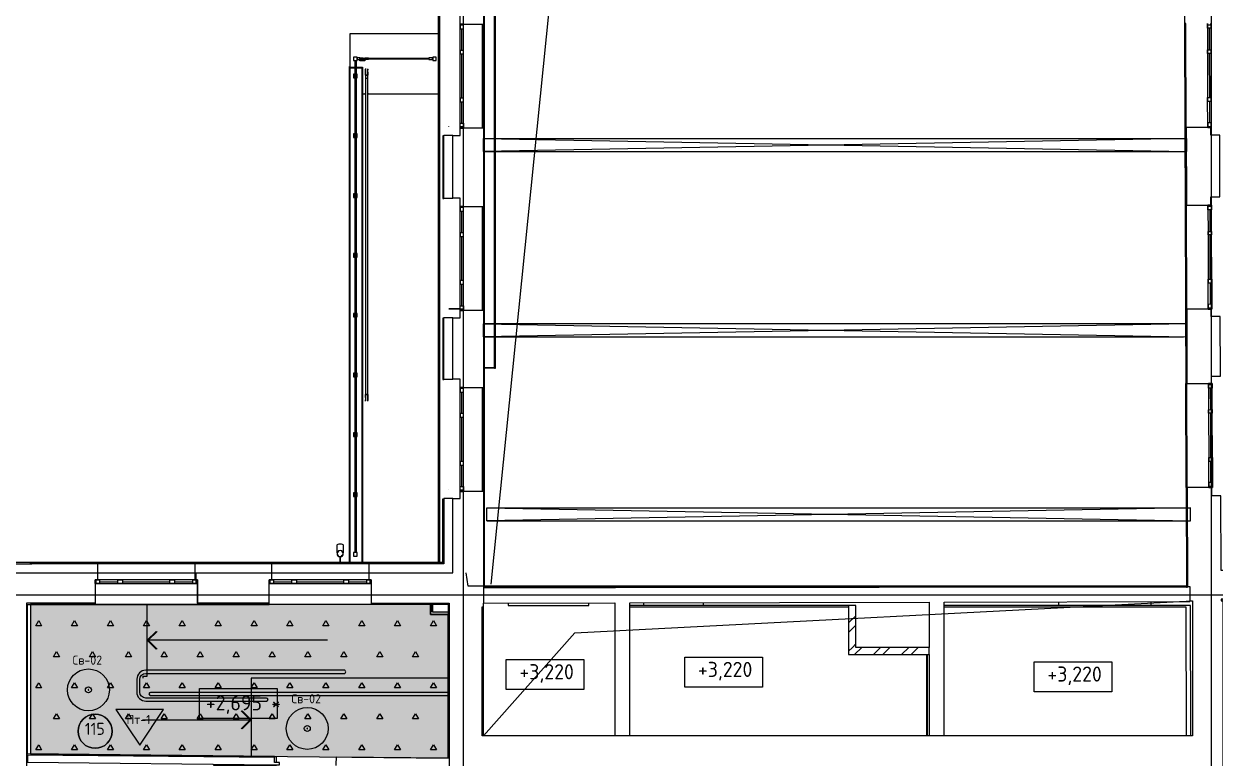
# Model space of a CAD drawing. Header units: millimetres. Extents: x -13069 to 207500, y -71366 to 56785.
# Drawn here: x 129679 to 149590, y 19489 to 31770 of the extents above; entities that cross this region are included whole.
import ezdxf

# ---------------------------------------------------------------- set-up
doc = ezdxf.new("R2010")
doc.units = ezdxf.units.MM
for name, color, linetype, true_color in [('PDF _зоны-номер помещения', 7, 'Continuous', 0xffffff), ('PDF _Ригели', 7, 'Continuous', 0x959595), ('PDF _светильники', 7, 'Continuous', 0xffffff)]:
    doc.layers.add(name, color=color, linetype=linetype, true_color=true_color)
for name, color, linetype in [('PDF _Подложка без мебели', 7, 'Continuous'), ('PDF _Потолки - марка', 7, 'Continuous'), ('PDF _Текст', 7, 'Continuous')]:
    doc.layers.add(name, color=color, linetype=linetype)
doc.layers.add('PDF _Потолки', color=7, linetype='Continuous', lineweight=5, true_color=0x535353)
doc.styles.add('PDF GOST Common', font='GOST_Common.ttf')

msp = doc.modelspace()

# ---------------------------------------------------------------- hatches: boundary and pattern name
at = {"layer": 'PDF _Потолки', "true_color": 0xffffff, "transparency": 33554559}
msp.add_hatch(color=7, dxfattribs=at).paths.add_polyline_path([(129792.021, 22060.943), (136474.421, 22060.943), (136474.421, 21891.442), (136769.422, 21891.442), (136769.422, 19489.541), (129792.021, 19560.842)])

# ---------------------------------------------------------------- linework, layer by layer
at = {"layer": 'PDF _зоны-номер помещения', "color": 7, "lineweight": 13}
msp.add_lwpolyline([(130870.222, 20225.143, 0.414185518), (130585.023, 19939.941, 0.414183634), (130870.222, 19654.742, 0.414183707), (131155.421, 19939.941, 0.41418559)], format="xyb", close=True, dxfattribs=at)
at = {"layer": 'PDF _зоны-номер помещения', "color": 7, "lineweight": 0}
msp.add_circle((130870.229, 19939.997), 285.192, dxfattribs=at)
at = {"layer": 'PDF _Подложка без мебели', "lineweight": 18}
for points in [[(137026.622, -7031.659, -0.414193125), (137426.622, -7431.659, -0.414187406), (137026.622, -7831.659, -0.4141845), (136626.622, -7431.659, -0.414190219), (137026.622, -7031.659), (137026.622, 46201.342)], [(149526.622, -7031.659, -0.414190219), (149926.622, -7431.659, -0.4141845), (149526.622, -7831.659, -0.4141845), (149126.622, -7431.659, -0.414190219), (149526.622, -7031.659), (149526.622, 46201.342)], [(107330.522, 22223.342, -0.414188812), (106930.522, 21823.342, -0.414281909), (106530.522, 22223.342, -0.414279097), (106930.522, 22623.342, -0.414186), (107330.522, 22223.342), (174981.919, 22223.342)], [(136769.422, 20589.343), (131793.922, 20589.343, 0.414), (131768.922, 20564.343, 0.4140015), (131793.922, 20539.343), (136769.422, 20539.343)]]:
    msp.add_lwpolyline(points, format="xyb", dxfattribs=at)
for points in [[(137379.423, 26021.643), (137546.522, 26021.643), (137546.522, 44589.642), (137558.522, 44589.642), (137558.522, 26004.641), (137546.522, 26004.641), (137546.522, 26009.643), (137379.423, 26009.643)], [(136969.422, 31765.942), (137029.423, 31765.942), (137359.422, 31765.942), (137379.423, 31765.942), (137379.423, 33085.942), (137379.423, 34825.942)], [(137359.422, 33085.942), (137359.422, 31765.942), (137359.422, 30025.942), (137029.423, 30025.942), (137029.423, 30105.941), (137029.423, 30465.942), (137029.423, 30525.942), (137029.423, 31265.942), (137029.423, 31325.942), (137029.423, 31685.943), (137029.423, 31765.942), (136969.422, 31765.942), (136969.422, 31904.843)], [(149094.12, 33079.542), (149074.119, 33079.542), (149078.422, 31773.843), (149084.324, 29973.843)], [(136609.422, 22760.943), (136609.422, 32400.143)], [(136629.423, 22760.943), (136629.423, 32400.242)], [(137359.523, 26975.942), (137359.422, 26975.942), (137029.423, 26975.942), (137029.423, 27055.941), (137029.423, 27415.942), (137029.423, 27475.942), (137029.423, 28215.942), (137029.423, 28275.942), (137029.423, 28635.943), (137029.423, 28715.942), (136969.422, 28715.942), (136969.422, 28855.041), (136849.421, 28855.041), (136849.421, 29904.843), (136969.422, 29904.843), (136969.422, 30025.244), (136969.422, 30025.942), (136969.422, 30105.941), (136969.422, 30465.942), (136969.422, 30525.942), (136969.422, 30465.942), (137029.423, 30465.942), (137029.423, 30525.942), (136969.422, 30525.942), (136969.422, 31265.942), (136969.422, 31325.942), (136969.422, 31265.942), (137029.423, 31265.942), (137029.423, 31325.942), (136969.422, 31325.942), (136969.422, 31685.943), (136969.422, 31765.942), (136969.422, 31685.943), (137029.423, 31685.943), (137029.423, 31765.942)], [(136969.422, 28715.942), (137029.423, 28715.942), (137359.422, 28715.942), (137379.423, 28715.942), (137379.423, 30025.942), (137379.423, 31765.942)], [(137029.423, 31745.942), (136969.422, 31745.942)], [(136999.421, 31325.942), (136999.421, 31685.943)], [(137339.421, 31765.942), (137339.421, 30025.942), (137339.421, 30025.244)], [(149114.122, 26996.942), (149108.421, 28737.744), (149104.319, 29973.944), (149098.423, 31773.942), (149078.422, 31773.843)], [(149460.624, 31775.143), (149460.82, 31695.143), (149462.022, 31335.144), (149462.12, 31275.143), (149464.421, 30535.144), (149464.622, 30475.143), (149464.421, 30535.144), (149524.424, 30535.342), (149522.123, 31275.341), (149462.12, 31275.143), (149462.022, 31335.144), (149522.02, 31335.342), (149522.123, 31275.341), (149522.02, 31335.342), (149520.823, 31695.342), (149520.622, 31775.343), (149520.823, 31695.342), (149460.82, 31695.143), (149460.624, 31775.143)], [(149460.722, 31755.142), (149520.719, 31755.342)], [(149490.824, 31695.242), (149492.021, 31335.241)], [(136609.422, 31600.942), (135129.423, 31600.942), (135129.423, 31055.941)], [(136999.421, 30525.942), (136999.421, 31265.942)], [(149492.124, 31275.244), (149494.419, 30535.241)], [(135376.921, 31172.042), (135376.921, 31202.041), (135436.921, 31202.041), (135436.921, 31172.042), (135376.921, 31172.042), (135376.921, 31148.944), (135291.923, 31148.944), (135291.923, 31172.042), (135291.923, 31202.041), (135351.921, 31202.041), (135351.921, 31172.042), (135291.923, 31172.042), (135291.923, 31202.041), (135249.421, 31202.041), (135249.421, 31172.042), (135291.923, 31172.042)], [(135351.921, 31172.241), (135376.921, 31172.241)], [(135119.422, 22760.943), (135119.422, 31055.941), (135129.423, 31055.941), (135129.423, 22760.943)], [(135129.423, 31045.941), (135217.823, 31045.941)], [(135129.423, 31035.943), (135217.823, 31035.943)], [(135217.823, 30928.243), (135189.421, 30928.243), (135189.421, 30868.243), (135217.823, 30868.243)], [(135233.821, 31045.941), (135339.421, 31045.941), (135339.421, 22760.943)], [(135233.821, 31035.943), (135329.423, 31035.943), (135329.423, 22760.943)], [(135233.821, 30868.243), (135249.421, 30868.243), (135249.421, 30928.243), (135233.821, 30928.243)], [(135329.423, 31035.943), (135339.421, 31035.943)], [(135391.722, 31020.141), (135391.322, 31019.442), (135391.023, 31018.643), (135390.721, 31017.941), (135390.422, 31017.141), (135390.223, 31016.442), (135390.022, 31015.643), (135389.82, 31014.843), (135389.723, 31014.044), (135389.622, 31013.241), (135389.521, 31012.542), (135389.421, 31011.743), (135389.421, 31010.943), (135389.421, 31010.842), (135389.421, 31010.543), (135389.421, 31010.144), (135389.421, 31009.643), (135389.421, 31008.941), (135389.421, 31008.041), (135389.421, 31007.043), (135389.421, 31005.844), (135389.421, 31004.443), (135389.421, 31003.042), (135389.421, 31001.342), (135389.421, 30999.642), (135389.421, 30997.644), (135389.421, 30995.642), (135389.421, 30993.441), (135389.421, 30991.143), (135389.421, 30988.641), (135389.421, 30986.041), (135389.421, 30983.343), (135389.421, 30980.541), (135389.421, 30977.642), (135389.421, 30974.642), (135389.421, 30971.441), (135389.421, 30968.243), (135389.421, 30964.941), (135389.421, 30961.541), (135389.421, 30958.041), (135389.421, 30954.443), (135389.421, 30950.842), (135389.421, 30947.143), (135389.421, 30943.344), (135389.421, 30939.541), (135389.421, 30935.742), (135389.421, 30931.842), (135389.421, 30927.941), (135389.421, 30923.944), (135389.421, 30919.943), (135389.421, 30915.942), (135389.421, 30911.941), (135389.421, 30910.943), (135389.421, 30860.943), (135389.421, 30612.942), (135389.421, 30611.743), (135389.421, 30610.543), (135389.421, 30609.341), (135389.421, 30608.142), (135389.421, 30606.942), (135389.421, 30605.743), (135389.421, 30606.942), (135389.421, 30608.142), (135389.421, 30609.341), (135389.421, 30610.543), (135389.421, 30611.743), (135389.421, 30612.942), (135389.421, 30599.243), (135389.421, 30600.143), (135389.421, 30601.242), (135389.421, 30602.343), (135389.421, 30603.442), (135389.421, 30604.641), (135389.421, 30605.743)], [(135427.223, 25461.642), (135427.522, 25462.341), (135427.821, 25463.143), (135428.123, 25463.842), (135428.422, 25464.642), (135428.62, 25465.341), (135428.822, 25466.143), (135429.023, 25466.943), (135429.222, 25467.742), (135429.322, 25468.542), (135429.423, 25469.342), (135429.423, 25470.141), (135429.423, 25470.941), (135429.423, 25471.243), (135429.423, 25471.643), (135429.423, 25472.143), (135429.423, 25472.842), (135429.423, 25473.742), (135429.423, 25474.743), (135429.423, 25475.942), (135429.423, 25477.343), (135429.423, 25478.741), (135429.423, 25480.441), (135429.423, 25482.241), (135429.423, 25484.143), (135429.423, 25486.141), (135429.423, 25488.342), (135429.423, 25490.643), (135429.423, 25493.142), (135429.423, 25495.742), (135429.423, 25498.443), (135429.423, 25501.242), (135429.423, 25504.141), (135429.423, 25507.144), (135429.423, 25510.342), (135429.423, 25513.543), (135429.423, 25516.842), (135429.423, 25520.242), (135429.423, 25523.742), (135429.423, 25527.343), (135429.423, 25530.941), (135429.423, 25534.643), (135429.423, 25538.442), (135429.423, 25542.242), (135429.423, 25546.041), (135429.423, 25549.941), (135429.423, 25553.942), (135429.423, 25557.842), (135429.423, 25561.843), (135429.423, 25565.841), (135429.423, 25569.842), (135429.423, 25570.941), (135429.423, 25608.843), (135429.423, 25611.041), (135429.423, 25613.842), (135429.423, 25616.641), (135429.423, 25619.442), (135429.423, 25622.241), (135429.423, 25624.941), (135429.423, 25627.642), (135429.423, 25630.343), (135429.423, 25632.943), (135429.423, 25635.641), (135429.423, 25638.143), (135429.423, 25640.643), (135429.423, 30599.243), (135429.423, 30600.341), (135429.423, 30601.443), (135429.423, 30602.542), (135429.423, 30603.741), (135429.423, 30604.843), (135429.423, 30606.042), (135429.423, 30607.241), (135429.423, 30608.343), (135429.423, 30609.542), (135429.423, 30610.742), (135429.423, 30611.941), (135429.423, 30612.942), (135429.423, 30910.943), (135389.421, 30910.943), (135389.421, 30914.941), (135389.421, 30918.841), (135389.421, 30922.842), (135389.421, 30926.843), (135389.421, 30930.743), (135389.421, 30934.643), (135389.421, 30938.543), (135389.421, 30942.343), (135389.421, 30946.142), (135389.421, 30949.841), (135389.421, 30953.442), (135389.421, 30957.043), (135389.421, 30960.543), (135389.421, 30964.044), (135389.421, 30967.343), (135389.421, 30970.642), (135389.421, 30973.742), (135389.421, 30976.843), (135389.421, 30979.742), (135389.421, 30982.641), (135389.421, 30985.342), (135389.421, 30987.942), (135389.421, 30990.441), (135389.421, 30992.843), (135389.421, 30995.043), (135389.421, 30997.143), (135389.421, 30999.142), (135389.421, 31000.942), (135389.421, 31002.542), (135389.421, 31004.141), (135389.421, 31005.441), (135389.421, 31006.741), (135389.421, 31007.742), (135389.421, 31008.642), (135389.421, 31009.442), (135389.421, 31010.043), (135389.421, 31010.443), (135389.421, 31010.742), (135389.421, 31010.842)], [(135389.421, 30910.943), (135389.421, 30920.941), (135389.421, 30910.943), (135389.421, 30612.942), (135389.421, 30590.243), (135389.421, 25631.643), (135389.421, 25608.843), (135389.421, 25570.941), (135429.423, 25570.941), (135429.423, 25566.943), (135429.423, 25562.942), (135429.423, 25558.941), (135429.423, 25554.943), (135429.423, 25551.043), (135429.423, 25547.143), (135429.423, 25543.243), (135429.423, 25539.443), (135429.423, 25535.641), (135429.423, 25531.942), (135429.423, 25528.341), (135429.423, 25524.743), (135429.423, 25521.243), (135429.423, 25517.742), (135429.423, 25514.443), (135429.423, 25511.141), (135429.423, 25508.041), (135429.423, 25504.943), (135429.423, 25502.041), (135429.423, 25499.142), (135429.423, 25496.441), (135429.423, 25493.841), (135429.423, 25491.342), (135429.423, 25488.943), (135429.423, 25486.743), (135429.423, 25484.643), (135429.423, 25482.742), (135429.423, 25480.844), (135429.423, 25479.241), (135429.423, 25477.743), (135429.423, 25476.342), (135429.423, 25475.143), (135429.423, 25474.041), (135429.423, 25473.141), (135429.423, 25472.341), (135429.423, 25471.743), (135429.423, 25471.343), (135429.423, 25471.041), (135429.423, 25470.941)], [(135427.421, 31019.644), (135427.821, 31018.841), (135428.123, 31018.142), (135428.321, 31017.443), (135428.62, 31016.641)], [(135429.423, 25570.941), (135429.423, 25560.943), (135429.423, 25570.941), (135429.423, 25608.843), (135429.423, 25631.643), (135429.423, 30590.243), (135429.423, 30612.942), (135429.423, 30860.943), (135429.423, 30910.943), (135429.423, 30914.941), (135429.423, 30918.841), (135429.423, 30922.842), (135429.423, 30926.843), (135429.423, 30930.743), (135429.423, 30934.643), (135429.423, 30938.543), (135429.423, 30942.343), (135429.423, 30946.142), (135429.423, 30949.841), (135429.423, 30953.442), (135429.423, 30957.043), (135429.423, 30960.543), (135429.423, 30964.044), (135429.423, 30967.343), (135429.423, 30970.642), (135429.423, 30973.742), (135429.423, 30976.843), (135429.423, 30979.742), (135429.423, 30982.641), (135429.423, 30985.342), (135429.423, 30987.942), (135429.423, 30990.441), (135429.423, 30992.843), (135429.423, 30995.043), (135429.423, 30997.143), (135429.423, 30999.142), (135429.423, 31000.942), (135429.423, 31002.542), (135429.423, 31004.141), (135429.423, 31005.441), (135429.423, 31006.741), (135429.423, 31007.742), (135429.423, 31008.642), (135429.423, 31009.442), (135429.423, 31010.043), (135429.423, 31010.443), (135429.423, 31010.742), (135429.423, 31010.842), (135429.423, 31010.943), (135429.423, 31011.141), (135429.423, 31011.941), (135429.322, 31012.744), (135429.222, 31013.543), (135429.121, 31014.343)], [(135429.423, 31010.842), (135429.423, 31010.543), (135429.423, 31010.144), (135429.423, 31009.643), (135429.423, 31008.941), (135429.423, 31008.041), (135429.423, 31007.043), (135429.423, 31005.844), (135429.423, 31004.443), (135429.423, 31003.042), (135429.423, 31001.342), (135429.423, 30999.642), (135429.423, 30998.342)], [(135429.423, 30959.542), (135429.423, 30958.041), (135429.423, 30954.443), (135429.423, 30950.842), (135429.423, 30947.143), (135429.423, 30943.344), (135429.423, 30939.541), (135429.423, 30935.742), (135429.423, 30931.842), (135429.423, 30927.941), (135429.423, 30923.944), (135429.423, 30919.943), (135429.423, 30915.942), (135429.423, 30911.941)], [(135401.921, 25620.941), (135394.422, 25620.941), (135394.422, 30600.942), (135394.422, 30860.943), (135424.421, 30860.943), (135424.421, 30600.942), (135424.421, 25620.941), (135416.722, 25620.941)], [(135339.421, 30600.942), (135389.82, 30600.942)], [(135389.421, 30603.442), (135389.421, 30602.343), (135389.421, 30601.242), (135389.421, 30600.143), (135389.421, 30599.243), (135389.421, 25640.643), (135389.421, 25638.742), (135389.421, 25636.141), (135389.421, 25633.541), (135389.421, 25630.941), (135389.421, 25628.243), (135389.421, 25625.543), (135389.421, 25622.842), (135389.421, 25620.043), (135389.421, 25617.242), (135389.421, 25614.443), (135389.421, 25611.642), (135389.421, 25608.843), (135389.421, 25570.941), (135389.421, 25566.943), (135389.421, 25562.942), (135389.421, 25558.941), (135389.421, 25554.943), (135389.421, 25551.043), (135389.421, 25547.143), (135389.421, 25543.243), (135389.421, 25539.443), (135389.421, 25535.641), (135389.421, 25531.942), (135389.421, 25528.341), (135389.421, 25524.743), (135389.421, 25521.243), (135389.421, 25517.742), (135389.421, 25514.443), (135389.421, 25511.141), (135389.421, 25508.041), (135389.421, 25504.943), (135389.421, 25502.041), (135389.421, 25499.142), (135389.421, 25496.441), (135389.421, 25493.841), (135389.421, 25491.342), (135389.421, 25488.943), (135389.421, 25486.743), (135389.421, 25484.643), (135389.421, 25482.742), (135389.421, 25480.844), (135389.421, 25479.241), (135389.421, 25477.743), (135389.421, 25476.342), (135389.421, 25475.143), (135389.421, 25474.041), (135389.421, 25473.141), (135389.421, 25472.341), (135389.421, 25471.743), (135389.421, 25471.343), (135389.421, 25471.041), (135389.421, 25470.941), (135389.421, 25470.642), (135389.421, 25469.842), (135389.521, 25469.042), (135389.622, 25468.243), (135389.723, 25467.541)], [(135429.023, 30600.942), (136609.422, 30600.942)], [(135429.423, 30606.042), (135429.423, 30607.241), (135429.423, 30608.343), (135429.423, 30609.542), (135429.423, 30610.742), (135429.423, 30611.941), (135429.423, 30612.942), (135429.423, 30599.243), (135429.423, 30600.341), (135429.423, 30601.443), (135429.423, 30602.542), (135429.423, 30603.741)], [(136999.421, 30105.941), (136999.421, 30465.942)], [(149494.621, 30475.244), (149495.719, 30115.243)], [(149466.02, 30035.144), (149526.023, 30035.342), (149525.724, 30115.341), (149526.023, 30035.342), (149466.02, 30035.144), (149106.022, 30034.042), (149110.02, 28737.744), (149470.024, 28738.943), (149470.323, 28658.941), (149471.421, 28298.944), (149471.623, 28238.943), (149473.82, 27498.944), (149474.021, 27438.943), (149473.82, 27498.944), (149533.824, 27499.142), (149531.62, 28239.141), (149471.623, 28238.943), (149471.421, 28298.944), (149531.419, 28299.142), (149531.62, 28239.141), (149531.419, 28299.142), (149530.32, 28659.143), (149530.021, 28739.141), (149530.32, 28659.143), (149470.323, 28658.941), (149470.024, 28738.943), (149530.021, 28739.141), (149470.024, 28738.943)], [(135217.823, 29928.243), (135189.421, 29928.243), (135189.421, 29868.243), (135217.823, 29868.243)], [(135233.821, 29868.243), (135249.421, 29868.243), (135249.421, 29928.243), (135233.821, 29928.243)], [(136849.421, 29904.843), (136699.421, 29904.843), (136699.421, 29898.944)], [(136779.423, 30055.242), (136779.423, 30055.941)], [(137029.423, 30045.941), (136969.422, 30045.941)], [(136969.422, 30025.942), (137029.423, 30025.942)], [(137359.523, 30025.942), (137359.422, 30025.942), (137359.422, 28715.942), (137359.422, 26975.942), (137359.422, 25690.942), (137359.422, 23950.942), (137359.422, 22080.941), (137359.422, 22080.743)], [(137379.423, 30025.942), (137359.422, 30025.942)], [(149084.123, 30033.941), (149104.124, 30034.042), (149104.319, 29973.944), (149084.324, 29973.843), (149088.42, 28737.744), (149108.421, 28737.744)], [(149465.922, 30055.142), (149525.92, 30055.343)], [(149520.024, 28739.044), (149519.621, 28874.041), (149669.621, 28874.542), (149666.423, 29905.743), (149516.423, 29905.343), (149516.02, 30035.342)], [(135217.823, 28928.243), (135189.421, 28928.243), (135189.421, 28868.243), (135217.823, 28868.243)], [(135233.821, 28868.243), (135249.421, 28868.243), (135249.421, 28928.243), (135233.821, 28928.243)], [(136699.421, 28855.041), (136849.421, 28855.041)], [(137379.423, 23950.942), (137359.422, 23950.942), (137029.423, 23950.942), (137029.423, 24030.941), (137029.423, 24390.942), (137029.423, 24450.942), (137029.423, 25190.942), (137029.423, 25250.942), (137029.423, 25610.943), (137029.423, 25690.942), (136969.422, 25690.942), (136969.422, 25829.943), (136849.421, 25829.943), (136849.421, 26855.041), (136969.422, 26855.041), (136969.422, 26975.244), (136969.422, 26975.942), (136969.422, 27055.941), (136969.422, 27415.942), (136969.422, 27475.942), (136969.422, 27415.942), (137029.423, 27415.942), (137029.423, 27475.942), (136969.422, 27475.942), (136969.422, 28215.942), (136969.422, 28275.942), (136969.422, 28215.942), (137029.423, 28215.942), (137029.423, 28275.942), (136969.422, 28275.942), (136969.422, 28635.943), (136969.422, 28715.942), (136969.422, 28635.943), (137029.423, 28635.943), (137029.423, 28715.942)], [(136969.422, 25690.942), (137029.423, 25690.942), (137359.422, 25690.942), (137379.423, 25690.942), (137379.423, 26975.942), (137379.423, 28715.942)], [(137029.423, 28695.941), (136969.422, 28695.941)], [(137339.421, 28715.942), (137339.421, 26975.942), (137339.421, 26975.244)], [(149088.42, 28737.744), (149094.12, 26997.741), (149098.222, 25756.341), (149118.223, 25756.341)], [(149470.121, 28718.942), (149530.119, 28719.143)], [(136999.421, 28275.942), (136999.421, 28635.943)], [(149500.322, 28659.042), (149501.42, 28299.041)], [(136999.421, 27475.942), (136999.421, 28215.942)], [(149501.622, 28239.044), (149503.819, 27499.041)], [(135217.823, 27928.243), (135189.421, 27928.243), (135189.421, 27868.243), (135217.823, 27868.243)], [(135233.821, 27868.243), (135249.421, 27868.243), (135249.421, 27928.243), (135233.821, 27928.243)], [(136999.421, 27055.941), (136999.421, 27415.942)], [(149504.02, 27439.044), (149505.223, 27079.043)], [(135217.823, 26928.243), (135189.421, 26928.243), (135189.421, 26868.243), (135217.823, 26868.243)], [(135233.821, 26868.243), (135249.421, 26868.243), (135249.421, 26928.243), (135233.821, 26928.243)], [(136969.422, 27005.242), (136779.423, 27005.242), (136779.423, 27005.941), (136969.422, 27005.941)], [(137029.423, 26995.941), (136969.422, 26995.941)], [(136969.422, 26975.942), (137029.423, 26975.942)], [(137379.423, 26975.942), (137359.422, 26975.942)], [(149109.52, 22346.743), (149129.521, 22346.743), (149124.021, 24015.341), (149118.223, 25756.341), (149114.122, 26997.842), (149094.12, 26997.741)], [(149475.419, 26998.944), (149535.423, 26999.142), (149535.221, 27079.141), (149535.423, 26999.142), (149475.419, 26998.944), (149115.422, 26997.842), (149119.224, 25756.341), (149479.222, 25757.543), (149479.521, 25677.542), (149480.619, 25317.541), (149480.821, 25257.543), (149483.122, 24517.541), (149483.323, 24457.543), (149483.122, 24517.541), (149543.119, 24517.642), (149540.824, 25257.641), (149480.821, 25257.543), (149480.619, 25317.541), (149540.623, 25317.642), (149540.824, 25257.641), (149540.623, 25317.642), (149539.524, 25677.642), (149539.219, 25757.641), (149539.524, 25677.642), (149479.521, 25677.542), (149479.222, 25757.543), (149539.219, 25757.641), (149479.222, 25757.543)], [(149475.322, 27018.942), (149535.319, 27019.143)], [(149529.222, 25757.641), (149528.923, 25875.643), (149678.923, 25876.141), (149675.822, 26874.542), (149525.822, 26874.041), (149525.419, 26999.041)], [(136849.421, 26855.041), (136699.421, 26855.041), (136699.421, 26849.041)], [(135217.823, 25928.243), (135189.421, 25928.243), (135189.421, 25868.243), (135217.823, 25868.243)], [(135233.821, 25868.243), (135249.421, 25868.243), (135249.421, 25928.243), (135233.821, 25928.243)], [(136699.421, 25829.943), (136849.421, 25829.943)], [(136849.421, 23829.943), (136969.422, 23829.943), (136969.422, 23950.143), (136969.422, 23950.942), (136969.422, 24030.941), (136969.422, 24390.942), (136969.422, 24450.942), (136969.422, 24390.942), (137029.423, 24390.942), (137029.423, 24450.942), (136969.422, 24450.942), (136969.422, 25190.942), (136969.422, 25250.942), (136969.422, 25190.942), (137029.423, 25190.942), (137029.423, 25250.942), (136969.422, 25250.942), (136969.422, 25610.943), (136969.422, 25690.942), (136969.422, 25610.943), (137029.423, 25610.943), (137029.423, 25690.942)], [(137339.421, 25690.942), (137339.421, 23950.942), (137339.421, 23950.143)], [(137379.423, 22366.842), (137379.423, 23950.942), (137379.423, 25690.942)], [(149104.02, 24015.243), (149098.222, 25756.341)], [(149479.319, 25737.542), (149539.323, 25737.643)], [(135389.421, 25522.241), (135389.421, 25523.742), (135389.421, 25527.343), (135389.421, 25530.941), (135389.421, 25534.643), (135389.421, 25538.442), (135389.421, 25542.242), (135389.421, 25546.041), (135389.421, 25549.941), (135389.421, 25553.942), (135389.421, 25557.842), (135389.421, 25561.843), (135389.421, 25565.841), (135389.421, 25569.842)], [(137029.423, 25670.941), (136969.422, 25670.941)], [(136999.421, 25250.942), (136999.421, 25610.943)], [(149509.52, 25677.542), (149510.624, 25317.541)], [(135389.421, 25470.941), (135389.421, 25471.243), (135389.421, 25471.643), (135389.421, 25472.143), (135389.421, 25472.842), (135389.421, 25473.742), (135389.421, 25474.743), (135389.421, 25475.942), (135389.421, 25477.343), (135389.421, 25478.741), (135389.421, 25480.441), (135389.421, 25482.241), (135389.421, 25483.441)], [(135389.421, 25470.941), (135389.421, 25470.941)], [(135391.423, 25462.142), (135391.12, 25462.942), (135390.821, 25463.641), (135390.522, 25464.443), (135390.321, 25465.142)], [(135429.423, 25470.941), (135429.423, 25470.941)], [(136999.421, 24450.942), (136999.421, 25190.942)], [(149510.82, 25257.543), (149513.121, 24517.642)], [(135217.823, 24928.243), (135189.421, 24928.243), (135189.421, 24868.243), (135217.823, 24868.243)], [(135233.821, 24868.243), (135249.421, 24868.243), (135249.421, 24928.243), (135233.821, 24928.243)], [(136999.421, 24030.941), (136999.421, 24390.942)], [(149513.322, 24457.641), (149514.421, 24097.644)], [(149484.623, 24017.541), (149544.621, 24017.642), (149544.419, 24097.644), (149544.621, 24017.642), (149484.623, 24017.541), (149124.62, 24016.342), (149129.82, 22359.341), (149164.421, 22359.442), (149165.025, 22119.644), (149212.022, 22119.644), (149212.022, 19862.841), (137339.421, 19862.841), (137339.421, 22021.841), (137359.422, 22021.841)], [(135217.823, 23928.243), (135189.421, 23928.243), (135189.421, 23868.243), (135217.823, 23868.243)], [(135233.821, 23868.243), (135249.421, 23868.243), (135249.421, 23928.243), (135233.821, 23928.243)], [(136779.423, 23980.142), (136779.423, 23980.941)], [(137029.423, 23970.941), (136969.422, 23970.941)], [(136969.422, 23950.942), (137029.423, 23950.942)], [(149104.02, 24016.342), (149124.021, 24016.342), (149124.021, 24015.341), (149104.02, 24015.243), (149109.422, 22366.842), (137359.422, 22366.842), (137104.423, 22366.842), (137074.421, 22590.942)], [(149484.623, 24037.542), (149544.621, 24037.643)], [(151147.422, 22629.641), (149688.92, 22629.641), (149685.124, 23876.141), (149535.124, 23875.643), (149534.623, 24017.642)], [(125807.023, 22080.941), (125807.023, 22060.943), (124867.021, 22060.943), (124867.021, 22080.941), (124867.021, 22590.942), (126828.721, 22590.942), (128378.721, 22590.942), (130908.921, 22590.942), (132538.923, 22590.942), (133816.621, 22590.942), (135446.623, 22590.942), (136849.421, 22590.942), (136849.421, 23829.943), (136699.421, 23829.943), (136699.421, 23823.843)], [(136679.423, 22760.943), (136679.423, 23823.843), (136699.421, 23823.843), (136699.421, 22740.942), (135446.623, 22740.942), (133816.621, 22740.942), (132538.923, 22740.942), (130908.921, 22740.942), (129812.022, 22740.942)], [(134915.922, 22923.944), (134915.922, 22925.143), (134915.922, 22927.841), (134915.922, 22930.743), (134915.922, 22933.843), (134915.922, 22937.142), (134915.922, 22940.542), (134915.922, 22944.241), (134915.922, 22948.141), (134915.922, 22952.142), (134915.922, 22956.341), (134915.922, 22960.742), (134915.922, 22965.341), (134915.922, 22970.043), (134915.922, 22974.841), (134915.922, 22979.843), (134915.922, 22984.942), (134915.922, 22990.243), (134915.922, 22995.541), (134915.922, 23001.043), (134915.922, 23006.542), (134915.922, 23012.142), (134915.922, 23014.541), (134915.922, 23057.043)], [(135015.922, 23057.043), (135015.922, 23014.541), (135015.922, 23008.843), (135015.922, 23003.341), (135015.922, 22997.842), (135015.922, 22992.443), (135015.922, 22987.142), (135015.922, 22981.942), (135015.922, 22976.943), (135015.922, 22972.042), (135015.922, 22967.242), (135015.922, 22962.643), (135015.922, 22958.242), (135015.922, 22953.942), (135015.922, 22949.743), (135015.922, 22945.843), (135015.922, 22942.044), (135015.922, 22938.543), (135015.922, 22935.144), (135015.922, 22931.942), (135015.922, 22929.043), (135015.922, 22926.242), (135015.922, 22923.944)], [(133816.621, 22760.943), (132538.923, 22760.943), (130908.921, 22760.943), (128378.721, 22760.943), (126828.721, 22760.943), (126828.721, 22590.942), (126828.721, 22470.941)], [(129832.023, 22760.943), (129832.023, 22761.941), (128378.721, 22761.941)], [(128378.721, 22740.942), (128379.722, 22740.942), (129812.022, 22740.942), (129812.022, 22760.943)], [(129792.021, 22740.942), (129792.021, 22760.943)], [(130908.921, 22760.943), (130908.921, 22590.942), (130908.921, 22470.941)], [(132538.923, 22760.943), (132538.923, 22590.942), (132538.923, 22470.941)], [(136679.423, 22740.942), (136679.423, 22760.943), (135446.623, 22760.943), (133816.621, 22760.943), (133816.621, 22590.942), (133816.621, 22470.941)], [(134960.923, 22860.043), (134960.923, 22760.943)], [(134970.921, 22760.943), (134970.921, 22860.043)], [(135010.322, 22890.643), (134984.822, 22865.243)], [(135446.623, 22760.943), (135446.623, 22590.942), (135446.623, 22470.941)], [(132558.921, 22410.943), (132558.921, 22470.941), (132558.921, 22590.942)], [(130868.922, 22410.943), (130944.923, 22410.943), (131250.923, 22410.943), (131326.921, 22410.943), (132120.921, 22410.943), (132196.922, 22410.943), (132502.922, 22410.943), (132502.922, 22470.941), (132196.922, 22470.941), (132196.922, 22410.943), (132120.921, 22410.943), (132120.921, 22470.941), (132196.922, 22470.941), (132120.921, 22470.941), (131326.921, 22470.941), (131326.921, 22410.943), (131250.923, 22410.943), (131250.923, 22470.941), (131326.921, 22470.941), (131250.923, 22470.941), (130944.923, 22470.941), (130868.922, 22470.941), (130944.923, 22470.941), (130944.923, 22410.943), (130868.922, 22410.943), (130868.922, 22470.941), (130868.922, 22410.943), (130868.922, 22080.941), (129722.023, 22080.941), (129722.023, 14752.142)], [(130868.922, 22080.941), (130868.922, 22060.943), (132578.923, 22060.943), (133776.622, 22060.943), (133776.622, 22080.941), (133776.622, 22410.943), (133852.623, 22410.943), (134158.622, 22410.943), (134234.623, 22410.943), (135028.62, 22410.943), (135104.621, 22410.943), (135410.621, 22410.943), (135410.621, 22470.941), (135104.621, 22470.941), (135104.621, 22410.943), (135028.62, 22410.943), (135028.62, 22470.941), (135104.621, 22470.941), (135028.62, 22470.941), (134234.623, 22470.941), (134234.623, 22410.943), (134158.622, 22410.943), (134158.622, 22470.941), (134234.623, 22470.941), (134158.622, 22470.941), (133852.623, 22470.941), (133776.622, 22470.941), (133852.623, 22470.941), (133852.623, 22410.943), (133776.622, 22410.943), (133776.622, 22470.941), (133776.622, 22410.943)], [(130888.923, 22410.943), (130888.923, 22470.941)], [(130944.923, 22440.942), (131250.923, 22440.942)], [(131326.921, 22440.942), (132120.921, 22440.942)], [(132196.922, 22440.942), (132502.922, 22440.942)], [(133776.622, 22080.941), (132578.923, 22080.941), (132578.923, 22410.943), (132578.923, 22470.941), (132502.922, 22470.941), (132578.923, 22470.941), (132578.923, 22410.943), (132578.923, 22070.941)], [(133796.623, 22410.943), (133796.623, 22470.941)], [(133852.623, 22440.942), (134158.622, 22440.942)], [(134234.623, 22440.942), (135028.62, 22440.942)], [(135104.621, 22440.942), (135410.621, 22440.942)], [(135486.622, 22410.943), (135410.621, 22410.943), (135486.622, 22410.943), (135486.622, 22470.941), (135410.621, 22470.941), (135486.622, 22470.941), (135486.622, 22410.943), (135486.622, 22080.941), (136789.421, 22080.941), (136789.421, 19352.841), (149722.02, 19352.841), (149722.02, 22147.842), (149690.422, 22147.842), (149690.519, 22119.644), (149838.92, 22119.644)], [(135466.621, 22410.943), (135466.621, 22470.941)], [(149129.82, 22359.341), (149109.422, 22359.341), (149109.52, 22346.841), (143973.82, 22346.841), (137359.422, 22330.743)], [(137359.422, 22346.841), (143973.82, 22346.841)], [(137773.323, 22346.841), (137773.323, 22331.741)], [(139123.323, 22335.043), (139123.323, 22346.841)], [(140038.322, 22346.841), (140038.322, 22337.243)], [(141038.322, 22339.642), (141038.322, 22346.841)], [(145059.52, 19862.841), (145059.52, 22099.441), (149165.025, 22109.442), (149165.025, 22119.644)], [(146969.322, 22104.141), (146969.322, 22041.842)], [(148519.322, 22041.842), (148519.322, 22107.943)], [(133866.923, 19499.243), (133867.121, 19519.241), (129742.021, 19561.343), (129742.021, 22060.943), (130868.922, 22060.943)], [(129792.021, 22060.943), (129792.021, 19560.842)], [(131675.721, 20825.143), (131675.721, 20860.641), (131740.721, 20860.641), (131740.721, 22060.641), (131838.923, 22060.641)], [(132578.923, 22080.941), (132578.923, 22060.943)], [(136767.021, 22080.941), (136767.021, 22060.943), (135486.622, 22060.943), (133776.622, 22060.943)], [(136789.421, 22060.943), (136769.422, 22060.943), (136769.422, 19489.541), (134897.023, 19508.743), (134896.821, 19488.742), (134896.022, 19408.743), (134895.622, 19368.743)], [(135486.622, 22080.941), (135486.622, 22060.943)], [(136474.421, 22060.943), (136474.421, 21891.442), (136769.422, 21891.442)], [(136769.422, 21931.442), (136514.421, 21931.442), (136514.421, 22060.943)], [(137359.422, 19862.841), (137359.422, 22080.743), (139556.62, 22086.041), (139556.62, 19862.841)], [(137773.323, 22081.842), (137773.323, 22041.842), (139123.323, 22041.842), (139123.323, 22085.043)], [(139806.62, 19862.841), (139806.62, 22086.642), (144809.52, 22098.843), (144809.52, 21341.842), (143584.22, 21341.842), (143584.22, 22041.842), (143464.219, 22041.842), (139806.62, 22041.842)], [(139806.62, 22021.841), (143464.219, 22021.841)], [(140038.322, 22087.243), (140038.322, 22041.842)], [(141038.322, 22041.842), (141038.322, 22089.642)], [(143464.219, 22041.842), (143464.219, 21221.841), (144809.52, 21221.841), (144809.52, 19862.841)], [(149186.32, 19862.841), (149179.124, 22041.842), (145059.52, 22041.842)], [(145059.52, 22021.841), (149099.119, 22021.841), (149106.321, 19862.841)], [(143464.219, 21750.842), (143584.22, 21870.843)], [(143464.219, 21593.743), (143584.22, 21713.742)], [(134755.723, 21460.641), (134455.723, 21460.641), (134155.723, 21460.641), (133855.723, 21460.641), (133555.723, 21460.641), (133255.723, 21460.641), (132955.723, 21460.641), (132655.723, 21460.641), (132355.723, 21460.641), (132055.723, 21460.641), (131755.723, 21460.641), (131740.721, 21460.641), (131890.721, 21610.641)], [(131905.723, 21310.641), (131755.723, 21460.641), (131905.723, 21610.641)], [(131740.721, 21460.641), (131890.721, 21310.641)], [(143464.219, 21279.443), (143526.622, 21341.842), (143584.22, 21399.441)], [(143563.725, 21221.841), (143683.72, 21341.842)], [(143878.019, 21221.841), (143998.02, 21341.842)], [(144035.221, 21221.841), (144155.223, 21341.842)], [(144349.522, 21221.841), (144469.523, 21341.842)], [(144506.724, 21221.841), (144626.719, 21341.842)], [(144809.52, 21221.841), (144809.52, 21341.842)], [(144764.219, 21221.841), (144764.219, 19862.841)], [(144784.22, 19862.841), (144784.22, 21221.841)], [(136769.422, 20825.143), (133475.721, 20825.143), (133475.721, 19523.242)], [(131660.722, 20131.542), (131960.722, 20131.542), (132260.722, 20131.542), (132560.722, 20131.542), (132860.722, 20131.542), (133160.722, 20131.542), (133460.722, 20131.542), (133310.722, 19981.542)], [(133460.722, 20131.542), (133310.722, 20281.542)], [(133475.721, 20132.241), (133325.721, 20282.241)], [(133460.722, 20132.241), (133475.721, 20132.241), (133325.721, 19982.241)], [(129722.023, 19561.541), (129730.323, 19561.444), (129730.122, 19541.442), (129742.421, 19541.342), (129741.221, 19421.343), (133865.721, 19379.241), (133865.522, 19359.243), (133895.42, 19358.941), (133895.723, 19378.942)], [(133865.522, 19359.243), (132856.822, 19369.543), (132857.023, 19389.541), (133865.721, 19379.241), (133952.723, 19378.341), (133953.123, 19418.344), (133866.12, 19419.241), (133866.923, 19499.243), (129742.421, 19541.342)], [(133867.121, 19519.241), (133897.123, 19518.942), (133896.122, 19418.942)]]:
    msp.add_lwpolyline(points, dxfattribs=at)
at = {"layer": 'PDF _Подложка без мебели', "color": 8, "lineweight": 18, "true_color": 0x6e6e6e}
for points in [[(137487.822, 22398.342), (139496.623, 42256.242), (149111.521, 44385.542)], [(137359.422, 19862.841), (138887.522, 21588.342), (149212.022, 22119.644)]]:
    msp.add_lwpolyline(points, dxfattribs=at)
at = {"layer": 'PDF _Подложка без мебели', "lineweight": 18}
for points in [[(135189.421, 31154.544), (135249.421, 31154.544), (135249.421, 31214.541), (135189.421, 31214.541)], [(135233.821, 22928.243), (135217.823, 22928.243), (135217.823, 31154.544), (135233.821, 31154.544)], [(136446.922, 31195.642), (136446.922, 31179.641), (135436.921, 31179.641), (135436.921, 31195.642)], [(136446.922, 31172.042), (136506.922, 31172.042), (136506.922, 31202.041), (136446.922, 31202.041)], [(136511.921, 31154.544), (136571.922, 31154.544), (136571.922, 31214.541), (136511.921, 31214.541)], [(135411.821, 30910.943), (135407.121, 30910.943), (135409.422, 30910.943)], [(135429.423, 30920.941), (135429.423, 30910.943)], [(149525.724, 30115.341), (149465.721, 30115.142), (149466.02, 30035.144), (149465.721, 30115.142), (149464.622, 30475.143), (149524.62, 30475.341), (149524.424, 30535.342), (149524.62, 30475.341)], [(136969.422, 30025.942), (136969.422, 30105.941), (137029.423, 30105.941), (137029.423, 30025.942)], [(136679.423, 28849.041), (136699.421, 28849.041), (136699.421, 28855.041), (136699.421, 29898.944), (136679.423, 29898.944)], [(149535.221, 27079.141), (149475.224, 27078.942), (149475.419, 26998.944), (149475.224, 27078.942), (149474.021, 27438.943), (149534.019, 27439.141), (149533.824, 27499.142), (149534.019, 27439.141)], [(136969.422, 26975.942), (136969.422, 27055.941), (137029.423, 27055.941), (137029.423, 26975.942)], [(136679.423, 25823.843), (136699.421, 25823.843), (136699.421, 25829.943), (136699.421, 26849.041), (136679.423, 26849.041)], [(135389.421, 25570.941), (135389.421, 25560.943)], [(135407.121, 25570.941), (135411.821, 25570.941), (135409.422, 25570.941)], [(149544.419, 24097.644), (149484.422, 24097.543), (149484.623, 24017.541), (149484.422, 24097.543), (149483.323, 24457.543), (149543.321, 24457.641), (149543.119, 24517.642), (149543.321, 24457.641)], [(136969.422, 23950.942), (136969.422, 24030.941), (137029.423, 24030.941), (137029.423, 23950.942)], [(135189.421, 22868.243), (135249.421, 22868.243), (135249.421, 22928.243), (135189.421, 22928.243)], [(132578.923, 22410.943), (132502.922, 22410.943)]]:
    msp.add_lwpolyline(points, close=True, dxfattribs=at)
for points in [[(134913.923, 22910.943, 0.414646741), (134965.922, 22858.941, 0.414647462), (135017.921, 22910.943, 0.413933756), (134965.922, 22962.942, 0.413933035)], [(135015.922, 22910.943, 0.4140015), (134965.922, 22960.943, 0.4140015), (134915.922, 22910.943, 0.414756952), (134965.922, 22860.943, 0.414756952)], [(133735.722, 20444.943, 0.414003), (133760.722, 20469.943, 0.4140015), (133735.722, 20494.943), (131717.021, 20494.943, -0.4140015), (131617.021, 20594.943), (131617.021, 20805.642, -0.4140015), (131717.021, 20905.642), (135030.723, 20905.642, 0.414390425), (135058.323, 20933.242, 0.414959069), (135030.723, 20960.943), (131717.021, 20960.943, 0.4140015), (131567.021, 20810.943), (131567.021, 20594.943, 0.414253272), (131717.021, 20444.943)]]:
    msp.add_lwpolyline(points, format="xyb", close=True, dxfattribs=at)
for points in [[(134915.735, 23057.183), (134915.735, 23065.685), (134938.135, 23072.585), (134965.735, 23072.585)], [(134965.735, 23072.585), (134993.335, 23072.585), (135015.735, 23065.685), (135015.735, 23057.183)]]:
    msp.add_open_spline(points, degree=3, dxfattribs=at)
at = {"layer": 'PDF _Подложка без мебели', "lineweight": 0, "transparency": 33554559}
for points in [[(136514.421, 21931.442), (136474.421, 21931.442), (136514.421, 22060.943), (136474.421, 22060.943)], [(136474.421, 21931.442), (136769.422, 21931.442), (136474.421, 21891.442), (136769.422, 21891.442)]]:
    msp.add_solid(points, dxfattribs=at)
at = {"layer": 'PDF _Потолки', "color": 7, "lineweight": 13}
for points in [[(129792.021, 22060.943), (129792.021, 19560.842), (136769.422, 19489.541), (136769.422, 21891.442), (136474.421, 21891.442), (136474.421, 22060.943)], [(129976.622, 21704.943), (129876.622, 21704.943), (129926.622, 21791.543)], [(130576.622, 21704.943), (130476.622, 21704.943), (130526.622, 21791.543)], [(131176.622, 21704.943), (131076.622, 21704.943), (131126.622, 21791.543)], [(131776.622, 21704.943), (131676.622, 21704.943), (131726.622, 21791.543)], [(132376.622, 21704.943), (132276.622, 21704.943), (132326.622, 21791.543)], [(132976.622, 21704.943), (132876.622, 21704.943), (132926.622, 21791.543)], [(133576.622, 21704.943), (133476.622, 21704.943), (133526.622, 21791.543)], [(134176.622, 21704.943), (134076.622, 21704.943), (134126.622, 21791.543)], [(134776.622, 21704.943), (134676.622, 21704.943), (134726.622, 21791.543)], [(135376.622, 21704.943), (135276.622, 21704.943), (135326.622, 21791.543)], [(135976.622, 21704.943), (135876.622, 21704.943), (135926.622, 21791.543)], [(136576.622, 21704.943), (136476.622, 21704.943), (136526.622, 21791.543)], [(130276.622, 21185.342), (130176.622, 21185.342), (130226.622, 21271.942)], [(130876.622, 21185.342), (130776.622, 21185.342), (130826.622, 21271.942)], [(131476.622, 21185.342), (131376.622, 21185.342), (131426.622, 21271.942)], [(132076.622, 21185.342), (131976.622, 21185.342), (132026.622, 21271.942)], [(132676.622, 21185.342), (132576.622, 21185.342), (132626.622, 21271.942)], [(133276.622, 21185.342), (133176.622, 21185.342), (133226.622, 21271.942)], [(133876.622, 21185.342), (133776.622, 21185.342), (133826.622, 21271.942)], [(134476.622, 21185.342), (134376.622, 21185.342), (134426.622, 21271.942)], [(135076.622, 21185.342), (134976.622, 21185.342), (135026.622, 21271.942)], [(135676.622, 21185.342), (135576.622, 21185.342), (135626.622, 21271.942)], [(136276.622, 21185.342), (136176.622, 21185.342), (136226.622, 21271.942)], [(129976.622, 20665.643), (129876.622, 20665.643), (129926.622, 20752.243)], [(130576.622, 20665.643), (130476.622, 20665.643), (130526.622, 20752.243)], [(131176.622, 20665.643), (131076.622, 20665.643), (131126.622, 20752.243)], [(131776.622, 20665.643), (131676.622, 20665.643), (131726.622, 20752.243)], [(132376.622, 20665.643), (132276.622, 20665.643), (132326.622, 20752.243)], [(132976.622, 20665.643), (132876.622, 20665.643), (132926.622, 20752.243)], [(133576.622, 20665.643), (133476.622, 20665.643), (133526.622, 20752.243)], [(134176.622, 20665.643), (134076.622, 20665.643), (134126.622, 20752.243)], [(134776.622, 20665.643), (134676.622, 20665.643), (134726.622, 20752.243)], [(135376.622, 20665.643), (135276.622, 20665.643), (135326.622, 20752.243)], [(135976.622, 20665.643), (135876.622, 20665.643), (135926.622, 20752.243)], [(136576.622, 20665.643), (136476.622, 20665.643), (136526.622, 20752.243)], [(130276.622, 20146.041), (130176.622, 20146.041), (130226.622, 20232.641)], [(130876.622, 20146.041), (130776.622, 20146.041), (130826.622, 20232.641)], [(131476.622, 20146.041), (131376.622, 20146.041), (131426.622, 20232.641)], [(132076.622, 20146.041), (131976.622, 20146.041), (132026.622, 20232.641)], [(132676.622, 20146.041), (132576.622, 20146.041), (132626.622, 20232.641)], [(133276.622, 20146.041), (133176.622, 20146.041), (133226.622, 20232.641)], [(133876.622, 20146.041), (133776.622, 20146.041), (133826.622, 20232.641)], [(134476.622, 20146.041), (134376.622, 20146.041), (134426.622, 20232.641)], [(135076.622, 20146.041), (134976.622, 20146.041), (135026.622, 20232.641)], [(135676.622, 20146.041), (135576.622, 20146.041), (135626.622, 20232.641)], [(136276.622, 20146.041), (136176.622, 20146.041), (136226.622, 20232.641)], [(129976.622, 19626.443), (129876.622, 19626.443), (129926.622, 19713.043)], [(130576.622, 19626.443), (130476.622, 19626.443), (130526.622, 19713.043)], [(131176.622, 19626.443), (131076.622, 19626.443), (131126.622, 19713.043)], [(131776.622, 19626.443), (131676.622, 19626.443), (131726.622, 19713.043)], [(132376.622, 19626.443), (132276.622, 19626.443), (132326.622, 19713.043)], [(132976.622, 19626.443), (132876.622, 19626.443), (132926.622, 19713.043)], [(133576.622, 19626.443), (133476.622, 19626.443), (133526.622, 19713.043)], [(134176.622, 19626.443), (134076.622, 19626.443), (134126.622, 19713.043)], [(134776.622, 19626.443), (134676.622, 19626.443), (134726.622, 19713.043)], [(135376.622, 19626.443), (135276.622, 19626.443), (135326.622, 19713.043)], [(135976.622, 19626.443), (135876.622, 19626.443), (135926.622, 19713.043)], [(136576.622, 19626.443), (136476.622, 19626.443), (136526.622, 19713.043)]]:
    msp.add_lwpolyline(points, close=True, dxfattribs=at)
at = {"layer": 'PDF _Потолки - марка', "lineweight": 13}
msp.add_lwpolyline([(132015.123, 20306.042), (131215.123, 20306.042), (131615.123, 19706.042)], close=True, dxfattribs=at)
at = {"layer": 'PDF _Потолки - марка', "color": 7, "lineweight": 0, "true_color": 0xffffff, "transparency": 33554559}
msp.add_solid([(132015.123, 20306.042), (131215.123, 20306.042), (131615.123, 19706.042)], dxfattribs=at)
at = {"layer": 'PDF _Ригели', "color": 7, "lineweight": 18}
for points in [[(137026.622, -2015.058), (137026.622, 46201.342)], [(149526.622, -2015.058), (149526.622, 46201.342)], [(108736.521, 22223.342), (174981.919, 22223.342)]]:
    msp.add_lwpolyline(points, dxfattribs=at)
at = {"layer": 'PDF _Ригели', "lineweight": 18}
for points in [[(137359.422, 29634.741), (137359.422, 29854.742), (149118.62, 29634.841), (149118.62, 29854.742)], [(137359.422, 26534.741), (137359.422, 26754.742), (149118.62, 26534.841), (149118.62, 26754.742)], [(137740.721, 20640.042), (137740.721, 21140.042), (139040.721, 21140.042), (139040.721, 20640.042)], [(140724.119, 20678.842), (140724.119, 21178.842), (142024.119, 21178.842), (142024.119, 20678.842)], [(146564.921, 20601.342), (146564.921, 21101.342), (147864.921, 21101.342), (147864.921, 20601.342)], [(132615.123, 20152.941), (132615.123, 20652.941), (133915.123, 20652.941), (133915.123, 20152.941)]]:
    msp.add_lwpolyline(points, close=True, dxfattribs=at)
for points in [[(137359.422, 29854.742), (149118.62, 29854.742)], [(137359.422, 29634.741), (149119.322, 29634.741)], [(149118.62, 26754.742), (137359.422, 26754.742)], [(137359.422, 26534.741), (149059.422, 26534.741)], [(137416.523, 23458.343), (149175.724, 23458.343), (149175.724, 23678.341), (137416.523, 23458.343), (137416.523, 23678.341), (149176.42, 23458.343)], [(137416.523, 23678.341), (149175.724, 23678.341)]]:
    msp.add_lwpolyline(points, dxfattribs=at)
at = {"layer": 'PDF _светильники', "color": 7, "lineweight": 13}
for points in [[(130757.823, 20627.041, 0.412435669), (130762.822, 20632.043, 1.003138515), (130752.919, 20632.107)], [(134415.623, 19981.042, 0.412334023), (134420.622, 19986.041, 1.00362331), (134410.718, 19986.105)]]:
    msp.add_lwpolyline(points, format="xyb", dxfattribs=at)
for centre, radius in [((130757.821, 20632.041), 350.002), ((130757.805, 20632.025), 50.018), ((134415.623, 19986.041), 350), ((134415.605, 19986.023), 50.018)]:
    msp.add_circle(centre, radius, dxfattribs=at)
at = {"layer": 'PDF _светильники', "color": 7, "lineweight": 0}
for centre in [(130757.837, 20632.087), (134415.637, 19986.088)]:
    msp.add_circle(centre, 350.014, dxfattribs=at)
at = {"layer": 'PDF _светильники', "color": 7, "lineweight": 13}
for points in [[(130752.821, 20632.043), (130752.821, 20629.342), (130755.122, 20627.041), (130757.823, 20627.041)], [(134410.621, 19986.041), (134410.621, 19983.343), (134412.922, 19981.042), (134415.623, 19981.042)]]:
    msp.add_open_spline(points, degree=3, dxfattribs=at)

# ---------------------------------------------------------------- texts
at = {"layer": 'PDF _Текст', "attachment_point": 4, "style": 'PDF GOST Common'}
for s, insert, char_height in [('Св-02', (130492.552, 21129.009), 151.5063), ('Св-02', (134150.502, 20482.724), 151.5063), ('Пт-1', (131395.306, 20136.291), 151.5063), ('115', (130698.572, 19980.237), 202.0083)]:
    msp.add_mtext(s, dxfattribs=dict(at, insert=insert, char_height=char_height))
at = {"layer": 'PDF _Текст', "color": 252, "true_color": 0x959595, "char_height": 252.5097, "attachment_point": 4, "style": 'PDF GOST Common'}
for s, insert in [('+3,220', (137961.906, 20905.448)), ('+3,220', (140945.343, 20944.253)), ('+3,220', (146786.275, 20866.64)), ('+2,695 *', (132720.694, 20385.456))]:
    msp.add_mtext(s, dxfattribs=dict(at, insert=insert))

doc.saveas('drawing.dxf')
